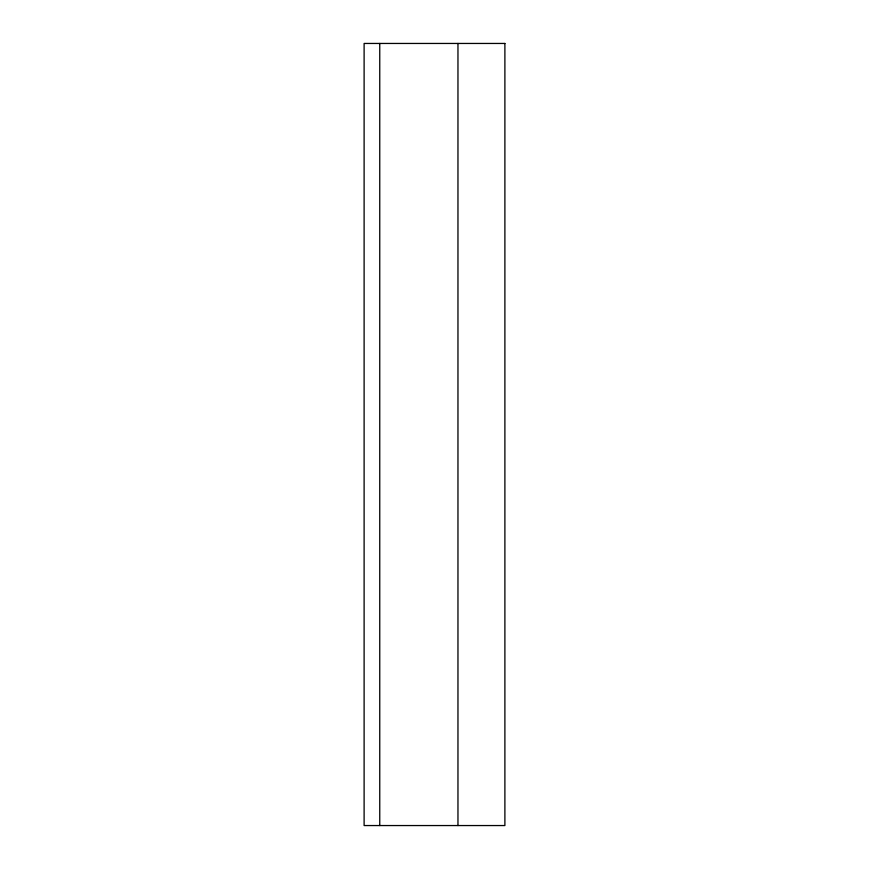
<?xml version="1.0" encoding="UTF-8"?>
<svg xmlns="http://www.w3.org/2000/svg" width="869" height="869" viewBox="0 0 869 869"><rect width="100%" height="100%" fill="white"/><g stroke="black" fill="none" stroke-linecap="round" stroke-linejoin="round"><path stroke-width="1.3" d="M457.963 43.45L457.963 825.55M379.753 43.45L379.753 825.55M504.889 43.45L364.111 43.45L364.111 825.55L504.889 825.55L504.889 43.45"/></g></svg>
